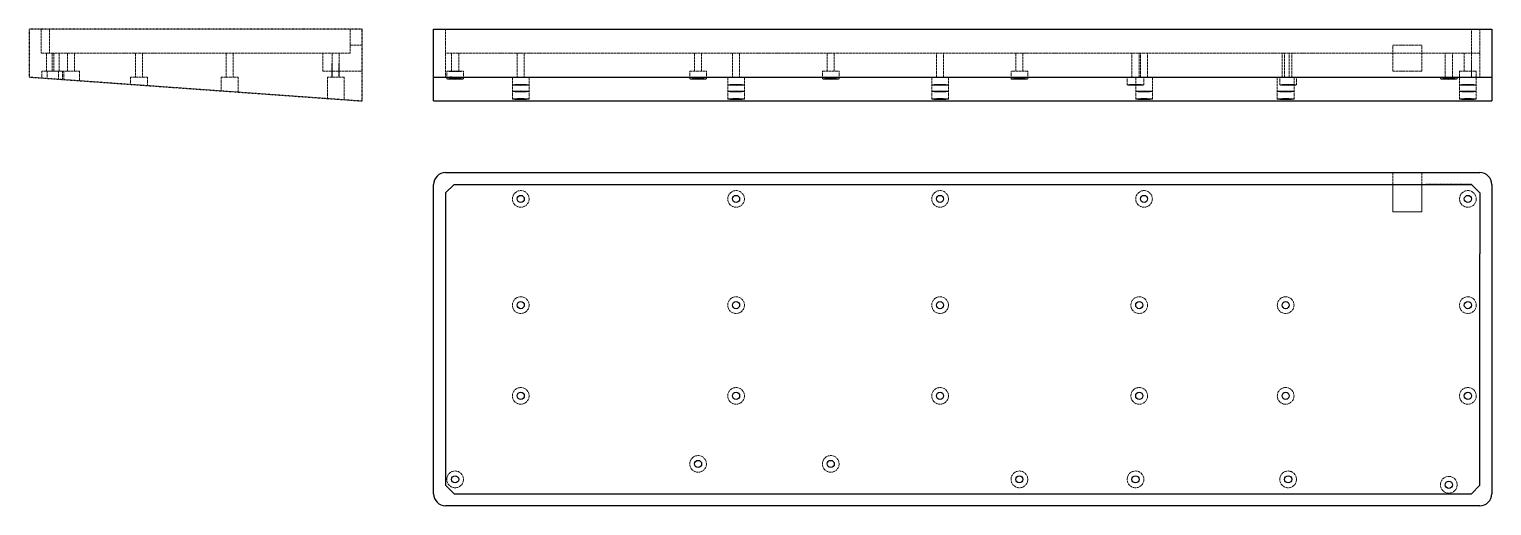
# Model space of a CAD drawing. Header units: millimetres. Extents: x -174 to 439, y -5 to 194.
import ezdxf

# ---------------------------------------------------------------- set-up
doc = ezdxf.new("R2010")
doc.units = ezdxf.units.MM
doc.header["$LTSCALE"] = 0.5
doc.header["$MEASUREMENT"] = 0
doc.linetypes.add('ACAD_ISO02W100', pattern=[15, 12, -3])
doc.linetypes.add('LÍNEAS_OCULTAS2', pattern=[0.1875, 0.125, -0.0625])
doc.layers.get('0').update_dxf_attribs({"linetype": 'CONTINUOUS'})

msp = doc.modelspace()

# ---------------------------------------------------------------- linework, layer by layer
at = {"linetype": 'LÍNEAS_OCULTAS2', "transparency": 33554687}
for p, q in [((-35, 194.5), (-174.5, 194.5)), ((-174.5, 194.5), (-174.5, 174.5)), ((-35, 164.5), (-35, 194.5)), ((-174.5, 174.5), (-35, 164.5)), ((2.5, 174.5), (1.5, 174.5)), ((5.5, 174.5), (6.5, 174.5))]:
    msp.add_line(p, q, dxfattribs=at)
at = {"linetype": 'ACAD_ISO02W100', "lineweight": 18, "ltscale": 0.18, "transparency": 33554687}
for p, q in [((-169.5, 194.5), (-169.5, 184.5)), ((-165.96, 194.5), (-165.96, 184.5)), ((-40, 194.5), (-40, 184.5)), ((0, 188.5), (0, 194.5)), ((430, 180.5), (430, 194.5)), ((433.5, 188.5), (433.5, 194.5)), ((-40, 184.5), (-169.5, 184.5)), ((-167.22, 184.5), (-167.22, 177)), ((-167.22, 184.5), (-165.72, 184.5)), ((-164.96, 184.5), (-164.96, 177)), ((-164.22, 184.5), (-164.22, 177)), ((-161.96, 184.5), (-161.96, 177)), ((-158.5, 184.5), (-158.5, 177)), ((-158.5, 184.5), (-157, 184.5)), ((-155.5, 184.5), (-155.5, 177)), ((-130, 184.5), (-130, 174.5)), ((-127, 184.5), (-127, 174.5)), ((-92, 184.5), (-92, 174.5)), ((-89, 184.5), (-89, 174.5)), ((-51.5, 176.9), (-51.5, 184.5)), ((-47.54, 184.5), (-47.54, 174.5)), ((-44.54, 184.5), (-44.54, 174.5)), ((-40, 187.9), (-35, 187.9)), ((0, 188.5), (0, 174.5)), ((433.5, 184.5), (0, 184.5)), ((2.5, 184.5), (2.5, 177)), ((5.5, 184.5), (5.5, 177)), ((30, 184.5), (30, 174.5)), ((33, 184.5), (33, 174.5)), ((104.33, 184.5), (104.33, 177)), ((104.33, 184.5), (105.83, 184.5)), ((107.33, 184.5), (107.33, 177)), ((120.25, 184.5), (120.25, 174.5)), ((123.25, 184.5), (123.25, 174.5)), ((159.93, 184.5), (159.93, 177)), ((159.93, 184.5), (161.43, 184.5)), ((162.93, 184.5), (162.93, 177)), ((205.75, 174.5), (205.75, 184.5)), ((208.75, 174.5), (208.75, 184.5)), ((239, 184.5), (239, 177)), ((242, 184.5), (242, 177)), ((287.69, 174.5), (287.69, 184.5)), ((290.69, 174.5), (290.69, 184.5)), ((291.25, 174.5), (291.25, 184.5)), ((294.25, 174.5), (294.25, 184.5)), ((350.62, 174.5), (350.62, 184.5)), ((351.66, 174.5), (351.66, 184.5)), ((353.62, 174.5), (353.62, 184.5)), ((354.66, 174.5), (354.66, 184.5)), ((396.97, 176.9), (396.97, 187.9)), ((396.97, 187.9), (409.17, 187.9)), ((409.17, 176.9), (409.17, 187.9)), ((419, 174.5), (419, 184.5)), ((419, 184.5), (420.5, 184.5)), ((422, 174.5), (422, 184.5)), ((427, 177), (427, 184.5)), ((433.5, 188.5), (433.5, 174.5)), ((-167.22, 177), (-169.22, 177)), ((-169.22, 177), (-169.22, 174.12)), ((-167.22, 177), (-164.22, 177)), ((-164.96, 177), (-166.96, 177)), ((-166.96, 177), (-166.96, 173.96)), ((-164.96, 177), (-161.96, 177)), ((-164.22, 177), (-162.22, 177)), ((-162.22, 177), (-162.22, 173.62)), ((-161.96, 177), (-159.96, 177)), ((-158.5, 177), (-160.5, 177)), ((-160.5, 177), (-160.5, 173.5)), ((-159.96, 177), (-159.96, 173.46)), ((-158.5, 177), (-155.5, 177)), ((-155.5, 177), (-153.5, 177)), ((-153.5, 177), (-153.5, 172.99)), ((-130, 174.5), (-132, 174.5)), ((-132, 174.5), (-132, 171.45)), ((-130, 174.5), (-127, 174.5)), ((-127, 174.5), (-125, 174.5)), ((-125, 174.5), (-125, 170.95)), ((-92, 174.5), (-94, 174.5)), ((-94, 174.5), (-94, 168.73)), ((-92, 174.5), (-89, 174.5)), ((-89, 174.5), (-87, 174.5)), ((-87, 174.5), (-87, 168.23)), ((-51.5, 176.9), (-35, 176.9)), ((-47.54, 174.5), (-49.54, 174.5)), ((-49.54, 174.5), (-49.54, 165.54)), ((-47.54, 174.5), (-44.54, 174.5)), ((-42.54, 174.5), (-44.54, 174.5)), ((-42.54, 174.5), (-42.54, 165.04)), ((0.5, 173.71), (0.5, 177)), ((0.5, 177), (7.5, 177)), ((7.5, 173.71), (7.5, 177)), ((28, 165.29), (28, 174.5)), ((35, 165.29), (35, 174.5)), ((102.33, 173.71), (102.33, 177)), ((102.33, 177), (109.33, 177)), ((109.33, 173.71), (109.33, 177)), ((118.25, 165.29), (118.25, 174.5)), ((125.25, 165.29), (125.25, 174.5)), ((157.93, 173.71), (157.93, 177)), ((157.93, 177), (164.93, 177)), ((164.93, 173.71), (164.93, 177)), ((203.75, 165.29), (203.75, 174.5)), ((210.75, 165.29), (210.75, 174.5)), ((237, 173.71), (237, 177)), ((244, 177), (237, 177)), ((244, 173.71), (244, 177)), ((285.69, 171.2), (285.69, 174.5)), ((289.25, 165.29), (289.25, 174.5)), ((292.69, 171.2), (292.69, 174.5)), ((296.25, 165.29), (296.25, 174.5)), ((348.62, 165.29), (348.62, 174.5)), ((349.66, 171.2), (349.66, 174.5)), ((355.63, 165.29), (355.63, 174.5)), ((356.66, 171.2), (356.66, 174.5)), ((396.97, 176.9), (409.17, 176.9)), ((417, 173.71), (417, 174.5)), ((424, 173.71), (424, 174.5)), ((425, 177), (425, 165.29)), ((425, 177), (432, 177)), ((432, 177), (432, 165.29)), ((396.97, 129.5), (396.97, 134.5)), ((409.17, 129.5), (409.17, 134.5))]:
    msp.add_line(p, q, dxfattribs=at)
at = {"linetype": 'Continuous'}
for p, q in [((-5, 164.5), (-5, 194.5)), ((-5, 194.5), (438.5, 194.5)), ((438.5, 194.5), (438.5, 164.5)), ((-5, 164.5), (438.5, 164.5)), ((-5, 0), (-5, 129.5)), ((0, 134.5), (433.5, 134.5)), ((0, 125.96), (3.54, 129.5)), ((3.54, 129.5), (291.3, 129.5)), ((291.3, 129.5), (429.97, 129.5)), ((429.97, 129.5), (433.5, 125.96)), ((438.5, 129.5), (438.5, 0)), ((0, 125.96), (0, 3.54)), ((0, 125.96), (0, 123.46)), ((433.5, 125.96), (433.5, 123.46)), ((433.5, 124.5), (433.5, 100.5)), ((433.5, 6.04), (433.5, 100.5)), ((0, 3.54), (3.54, 0)), ((3.54, 0), (429.96, 0)), ((429.96, 0), (433.5, 3.54)), ((433.5, 3.54), (433.5, 6.04)), ((433.5, -5), (0, -5))]:
    msp.add_line(p, q, dxfattribs=at)
at = {"linetype": 'ACAD_ISO02W100', "ltscale": 0.2, "transparency": 33554687}
for p, q in [((-47.54, 174.5), (-47.54, 180.5)), ((-44.54, 174.5), (-44.54, 180.5)), ((1.5, 177), (6.5, 177))]:
    msp.add_line(p, q, dxfattribs=at)
at = {"lineweight": 18, "ltscale": 0.18, "transparency": 33554687}
for p, q in [((430, 180.5), (430, 174.5)), ((406.97, 129.5), (396.97, 129.5)), ((396.97, 129.5), (396.97, 118)), ((429.97, 129.5), (406.97, 129.5)), ((409.17, 118), (409.17, 129.5)), ((396.97, 118), (409.17, 118))]:
    msp.add_line(p, q, dxfattribs=at)
at = {"linetype": 'Continuous', "transparency": 33554687}
msp.add_line((-5, 174.5), (438.5, 174.5), dxfattribs=at)
at = {"linetype": 'LÍNEAS_OCULTAS2'}
msp.add_line((429.97, 129.5), (410.97, 129.5), dxfattribs=at)
at = {"linetype": 'ACAD_ISO02W100', "lineweight": 18, "ltscale": 0.18, "transparency": 33554687}
for centre in [(31.5, 123.46), (121.75, 123.46), (207.25, 123.46), (292.75, 123.46), (428.5, 123.46), (31.5, 79), (121.75, 79), (207.25, 79), (290.75, 79), (352.12, 79), (428.5, 79), (31.5, 41), (121.75, 41), (207.25, 41), (290.75, 41), (352.12, 41), (428.5, 41), (105.83, 12.5), (161.43, 12.5), (4, 6.04), (240.5, 6.04), (289.19, 6.04), (353.16, 6.04), (420.5, 3.78)]:
    msp.add_circle(centre, 3.5, dxfattribs=at)
at = {"linetype": 'Continuous'}
for centre in [(31.5, 123.46), (121.75, 123.46), (207.25, 123.46), (292.75, 123.46), (428.5, 123.46), (31.5, 79), (121.75, 79), (207.25, 79), (352.12, 79), (428.5, 79), (31.5, 41), (121.75, 41), (207.25, 41), (352.12, 41), (428.5, 41), (4, 6.04), (240.5, 6.04)]:
    msp.add_circle(centre, 1.5, dxfattribs=at)
at = {"linetype": 'Continuous', "transparency": 33554687}
for centre in [(290.75, 79), (290.75, 41), (105.83, 12.5), (161.43, 12.5), (289.19, 6.04), (353.16, 6.04), (420.5, 3.78)]:
    msp.add_circle(centre, 1.5, dxfattribs=at)
at = {"linetype": 'Continuous'}
for centre, start, end in [((0, 129.5), 90, 180), ((433.5, 129.5), 0, 90), ((0, 0), 180, 270), ((433.5, 0), 270, 0)]:
    msp.add_arc(centre, 5, start, end, dxfattribs=at)
at = {"lineweight": 18, "ltscale": 0.18, "transparency": 33554687}
for centre in [(4, 173.71), (105.83, 173.71), (161.43, 173.71), (240.5, 173.71), (420.5, 173.71), (31.5, 171.2), (31.5, 168.48), (121.75, 171.2), (121.75, 168.48), (207.25, 171.2), (207.25, 168.48), (289.19, 171.2), (292.75, 168.48), (352.12, 168.48), (353.16, 171.2), (428.5, 171.2), (428.5, 168.48), (31.5, 165.29), (121.75, 165.29), (207.25, 165.29), (292.75, 165.29), (352.12, 165.29), (428.5, 165.29)]:
    msp.add_ellipse(centre, major_axis=(-3.5, 0), ratio=0.051203, dxfattribs=at)

doc.saveas('drawing.dxf')
